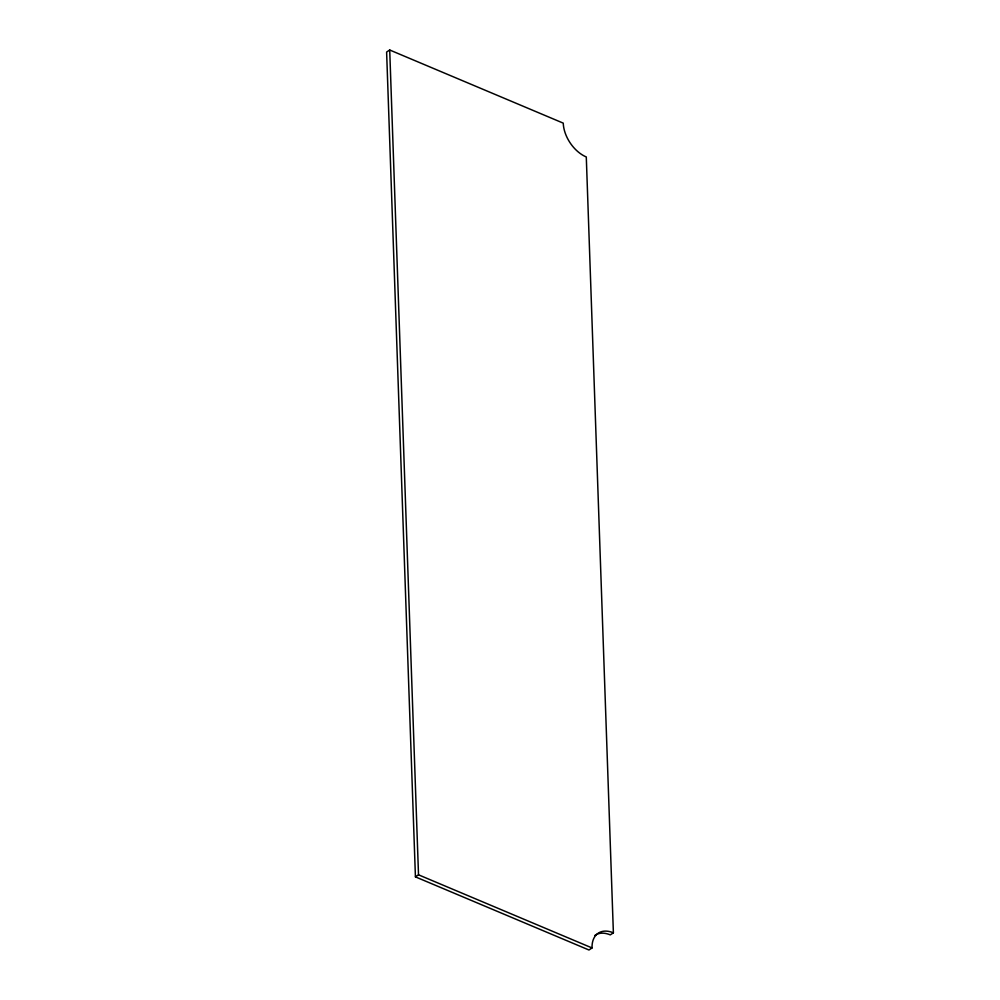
<?xml version="1.0" encoding="UTF-8"?>
<svg xmlns="http://www.w3.org/2000/svg" width="1000" height="1000" viewBox="0 0 1000 1000"><rect width="100%" height="100%" fill="white"/><g stroke="black" fill="none" stroke-linecap="round" stroke-linejoin="round"><path stroke-width="1.5" d="M389.712 50L386.613 52.05L415.425 876.862L588.962 950L592.05 947.95A28.938 18.487 56.5 0 1 613.387 932.825L586.287 156.962A28.938 18.487 56.5 0 1 563.25 123.138L389.712 50L418.512 874.812L415.425 876.862M613.387 932.825L610.288 934.875A28.938 18.487 56.5 0 0 594.85 935.438M418.512 874.812L592.05 947.95"/></g></svg>
